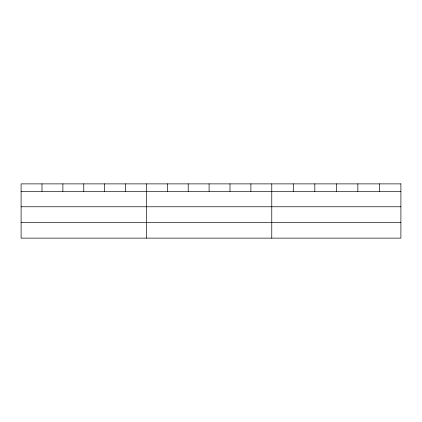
<?xml version="1.0" encoding="UTF-8"?>
<svg xmlns="http://www.w3.org/2000/svg" width="422" height="422" viewBox="0 0 422 422"><rect width="100%" height="100%" fill="white"/><g stroke="black" fill="none" stroke-linecap="round" stroke-linejoin="round"><path stroke-width="0.63" d="M21.1 191.33L400.9 191.33M21.1 206.769L400.9 206.769M21.1 222.679L400.9 222.679M379.378 183.876L379.378 191.33M357.856 183.876L357.856 191.33M336.334 183.876L336.334 191.33M314.812 183.876L314.812 191.33M293.29 183.876L293.29 191.33M271.768 183.876L271.768 238.124M250.879 183.876L250.879 191.33M229.99 183.876L229.99 191.33M209.101 183.876L209.101 191.33M188.212 183.876L188.212 191.33M167.323 183.876L167.323 191.33M146.434 183.876L146.434 238.124M125.545 183.876L125.545 191.33M104.656 183.876L104.656 191.33M83.767 183.876L83.767 191.33M62.878 183.876L62.878 191.33M41.989 183.876L41.989 191.33M400.9 183.876L21.1 183.876L21.1 238.124L400.9 238.124L400.9 183.876"/></g></svg>
